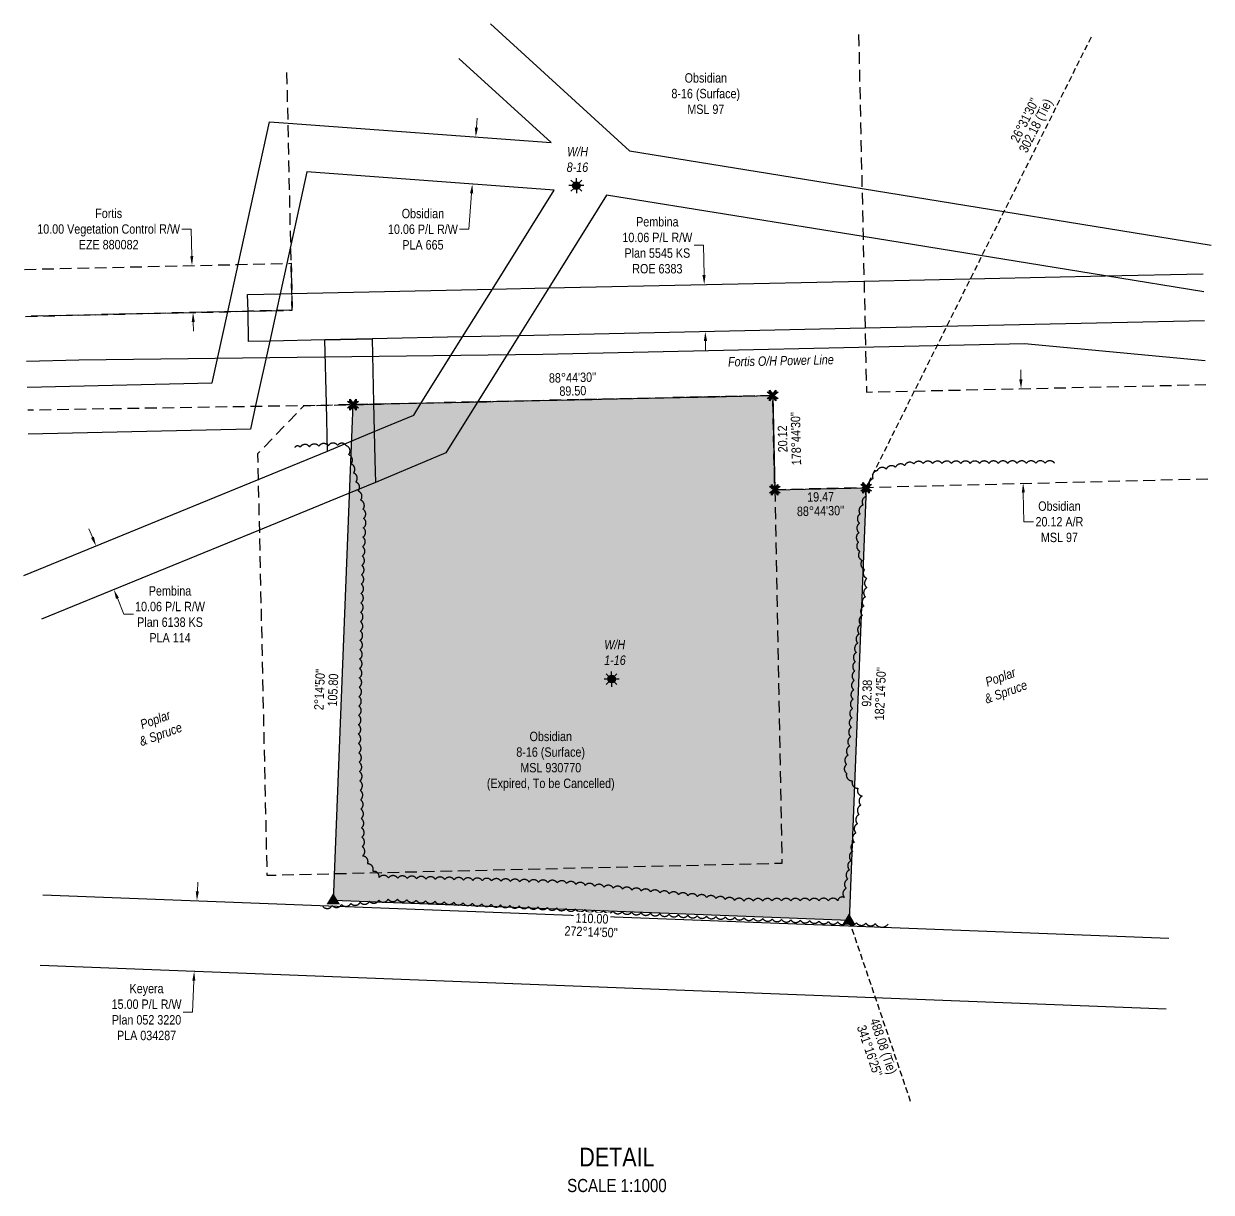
# Model space of a CAD drawing. Extents: x 603243 to 609797, y 5888167 to 5892524.
# Drawn here: x 605065 to 606330, y 5888167 to 5889413 of the extents above; entities that cross this region are included whole.
import ezdxf
from ezdxf.enums import TextEntityAlignment as Align

# ---------------------------------------------------------------- set-up
doc = ezdxf.new("R2010")
doc.units = 0
doc.header["$LTSCALE"] = 5
doc.header["$PDSIZE"] = 0.5
for name, pattern in [('0', [1, 1, 0]), ('foc-ACCESSROAD', [3.75, 2.5, -1.25]), ('foc-FLOWLINE', [3.75, 2.5, -1.25]), ('foc-TIELINE', [1.875, 1.25, -0.625])]:
    doc.linetypes.add(name, pattern=pattern)
doc.layers.get('Defpoints').update_dxf_attribs({"color": 9})
for name, color, linetype in [('AS-POWER', 104, 'foc-POWER'), ('C-RW', 13, 'Continuous'), ('C-WS', 13, 'foc-ACCESSROAD'), ('C-WS-S', 8, 'Continuous'), ('DETAIL-T', 7, 'Continuous'), ('F-EZE', 190, 'foc-FLOWLINE'), ('F-RW', 190, 'Continuous'), ('L-BD', 7, 'Continuous'), ('L-BD1', 253, 'Continuous'), ('L-MON', 1, 'Continuous'), ('L-TIE', 7, 'foc-TIELINE'), ('P-PROPOSED', 10, 'Continuous'), ('P-PROPOSED-H', 21, 'Continuous'), ('T-BUSH', 110, '0'), ('T-BUSH-T', 110, 'Continuous')]:
    doc.layers.add(name, color=color, linetype=linetype)
for name, color, linetype, lineweight in [('C-AR-T', 13, 'Continuous', 9), ('C-RW-T', 13, 'Continuous', 9), ('C-WS-T', 13, 'Continuous', 9), ('F-EZE-T', 190, 'Continuous', 9), ('F-RW-T', 190, 'Continuous', 9)]:
    doc.layers.add(name, color=color, linetype=linetype, lineweight=lineweight)
doc.styles.add('175L', font='ARIALN.TTF', dxfattribs={"height": 20})
doc.styles.add('80CG', font='ARIALN.TTF', dxfattribs={"height": 10})
doc.styles.add('80L', font='ARIALN.TTF', dxfattribs={"height": 10})
doc.styles.add('80LS', font='ARIALNI.TTF', dxfattribs={"height": 10})
doc.styles.add('foc-LtypeFont', font='ARIALN.TTF', dxfattribs={"height": 7.35})
doc.linetypes.add('foc-POWER', pattern='A,6,-1,["P",foc-LtypeFont,S=0.2,R=0,X=-0.625,Y=-0.75],-1.24,4', length=12.24)
doc.dimstyles.new('Compass 5 000', dxfattribs={"dimscale": 5, "dimtxt": 9, "dimasz": 2, "dimexe": 0.2, "dimexo": 0.0625, "dimgap": 0.5, "dimtad": 0, "dimtih": 1, "dimtoh": 1, "dimzin": 0, "dimdsep": 46, "dimtxsty": '80CG', "dimcen": 0.1, "dimse1": 1, "dimse2": 1, "dimclrd": 256, "dimclrt": 256, "dimaunit": 1, "dimadec": 4, "dimazin": 0, "dimtfac": 0.06, "dimtofl": 0, "dimtmove": 0, "dimatfit": 1, "dimfxl": 0.2, "dimtolj": 1, "dimtzin": 0, "dimlwd": -1, "dimarcsym": 0})

# ---------------------------------------------------------------- blocks, each defined once
blk = doc.blocks.new('GAS')
h = blk.add_hatch(color=255)
h.dxf.hatch_style = 1
edge = h.paths.add_edge_path()
edge.add_arc((0, 0), 0.9, 0, 360)
for p, q in [((-0.81, 0), (-1.62, 0)), ((-0.57, 0.57), (-1.14, 1.14)), ((0, 0.81), (0, 1.62)), ((0.57, 0.57), (1.14, 1.14)), ((1.62, 0), (0.81, 0)), ((-0.57, -0.57), (-1.14, -1.14)), ((0, -0.81), (0, -1.62)), ((1.14, -1.14), (0.57, -0.57))]:
    blk.add_line(p, q)
blk.add_circle((0, 0), 0.8)
blk = doc.blocks.new('STRIA')
blk.add_hatch(color=255).paths.add_polyline_path([(-0.04, 1.52), (-1.47, -0.87), (1.39, -0.87)])
blk = doc.blocks.new('STRIAA')
blk.add_blockref('STRIA', (0, 0))
blk = doc.blocks.new('STRIB')
at = {"color": 1}
blk.add_solid([(-1.12, -0.67), (-0.04, 1.13), (1.04, -0.67)], dxfattribs=at)
blk = doc.blocks.new('STRIBB')
blk.add_blockref('STRIB', (0, 0))
blk = doc.blocks.new('STRICC')
for name in ['STRIAA', 'STRIBB']:
    blk.add_blockref(name, (0, 0))
blk = doc.blocks.new('fdspike')
blk.add_blockref('STRICC', (0, 0))
blk = doc.blocks.new('*D51')
at = {"layer": 'Defpoints', "color": 0, "transparency": 16777216}
for p in [(605244.7, 5888478.2), (605241.8, 5888403), (605246.3, 5888402.8)]:
    blk.add_point(p, dxfattribs=at)
at = {"layer": 'F-RW-T', "transparency": 16777216}
for p, q in [((605249.7, 5888488), (605250.1, 5888498)), ((605246, 5888392.8), (605244.7, 5888359.4)), ((605244.7, 5888359.4), (605234.7, 5888359.4))]:
    blk.add_line(p, q, dxfattribs=at)
for points in [[(605248, 5888488), (605251.3, 5888487.9), (605249.3, 5888478)], [(605244.3, 5888392.9), (605247.6, 5888392.7), (605246.3, 5888402.8)]]:
    blk.add_solid(points, dxfattribs=at)
at = {"layer": 'F-RW-T', "transparency": 16777216, "insert": (605195.6, 5888359.4), "char_height": 10, "attachment_point": 5, "style": '80CG'}
blk.add_mtext('\\A1;Keyera\\P15.00 P/L R/W\\PPlan 052 3220\\PPLA 034287', dxfattribs=at)
blk = doc.blocks.new('*D52')
at = {"layer": 'C-AR-T', "transparency": 16777216}
for p, q in [((606127.3, 5889033.8), (606127.1, 5889043.8)), ((606129.9, 5888913.2), (606130.6, 5888881.9)), ((606130.6, 5888881.9), (606140.6, 5888881.9))]:
    blk.add_line(p, q, dxfattribs=at)
for points in [[(606129, 5889033.8), (606125.6, 5889033.8), (606127.5, 5889023.8)], [(606131.6, 5888913.2), (606128.3, 5888913.1), (606129.7, 5888923.2)]]:
    blk.add_solid(points, dxfattribs=at)
at = {"layer": 'Defpoints', "color": 0, "transparency": 16777216}
for p in [(606309.2, 5889027.8), (606129.7, 5888923.2), (606311.5, 5888927.1)]:
    blk.add_point(p, dxfattribs=at)
at = {"layer": 'C-AR-T', "transparency": 16777216, "insert": (606168.4, 5888881.9), "char_height": 10, "attachment_point": 5, "style": '80CG'}
blk.add_mtext('\\A1;Obsidian\\P20.12 A/R\\PMSL 97', dxfattribs=at)
blk = doc.blocks.new('*D54')
at = {"layer": 'C-RW-T', "transparency": 16777216}
for p, q in [((605547.1, 5889302), (605547.8, 5889312)), ((605542, 5889231.9), (605539.2, 5889193.7)), ((605539.2, 5889193.7), (605529.2, 5889193.7))]:
    blk.add_line(p, q, dxfattribs=at)
for points in [[(605545.4, 5889302.2), (605548.8, 5889301.9), (605546.4, 5889292.1)], [(605540.3, 5889232), (605543.7, 5889231.8), (605542.7, 5889241.9)]]:
    blk.add_solid(points, dxfattribs=at)
at = {"layer": 'Defpoints', "color": 0, "transparency": 16777216}
for p in [(605494.1, 5889295.9), (605490.4, 5889245.7), (605542.7, 5889241.9)]:
    blk.add_point(p, dxfattribs=at)
at = {"layer": 'C-RW-T', "transparency": 16777216, "insert": (605490.1, 5889193.7), "char_height": 10, "attachment_point": 5, "style": '80CG'}
blk.add_mtext('\\A1;Obsidian\\P10.06 P/L R/W\\PPLA 665', dxfattribs=at)
blk = doc.blocks.new('*D55')
at = {"layer": 'Defpoints', "color": 0, "transparency": 16777216}
for p in [(605778, 5889134.6), (605789.9, 5889134.8), (605779.1, 5889084.3)]:
    blk.add_point(p, dxfattribs=at)
at = {"layer": 'F-RW-T', "transparency": 16777216}
for p, q in [((605789, 5889176.6), (605779, 5889176.6)), ((605789.7, 5889144.8), (605789, 5889176.6)), ((605791.2, 5889074.5), (605791.4, 5889064.5))]:
    blk.add_line(p, q, dxfattribs=at)
for points in [[(605791.3, 5889144.9), (605788, 5889144.8), (605789.9, 5889134.8)], [(605792.9, 5889074.6), (605789.5, 5889074.5), (605791, 5889084.5)]]:
    blk.add_solid(points, dxfattribs=at)
at = {"layer": 'F-RW-T', "transparency": 16777216, "insert": (605739.9, 5889176.6), "char_height": 10, "attachment_point": 5, "style": '80CG'}
blk.add_mtext('\\A1;Pembina\\P10.06 P/L R/W\\PPlan 5545 KS\\PROE 6383', dxfattribs=at)
blk = doc.blocks.new('*D56')
at = {"layer": 'Defpoints', "color": 0, "transparency": 16777216}
for p in [(605170.8, 5889153.4), (605244, 5889155), (605171.9, 5889103.3)]:
    blk.add_point(p, dxfattribs=at)
at = {"layer": 'F-EZE-T', "transparency": 16777216}
for p, q in [((605243.1, 5889193.9), (605233.1, 5889193.9)), ((605243.7, 5889165), (605243.1, 5889193.9)), ((605245.3, 5889095), (605245.6, 5889085))]:
    blk.add_line(p, q, dxfattribs=at)
for points in [[(605245.4, 5889165.1), (605242.1, 5889165), (605244, 5889155)], [(605247, 5889095), (605243.7, 5889094.9), (605245.1, 5889105)]]:
    blk.add_solid(points, dxfattribs=at)
at = {"layer": 'F-EZE-T', "transparency": 16777216, "insert": (605155.2, 5889193.9), "char_height": 10, "attachment_point": 5, "style": '80CG'}
blk.add_mtext('\\A1;Fortis\\P10.00 Vegetation Control R/W\\PEZE 880082', dxfattribs=at)
blk = doc.blocks.new('*D57')
at = {"layer": 'Defpoints', "color": 0, "transparency": 16777216}
for p in [(605218.1, 5888887.5), (605141.7, 5888856.1), (605237.2, 5888841)]:
    blk.add_point(p, dxfattribs=at)
at = {"layer": 'F-RW-T', "transparency": 16777216}
for p, q in [((605137.9, 5888865.4), (605134.1, 5888874.6)), ((605164.6, 5888800.4), (605171.5, 5888783.3)), ((605171.5, 5888783.3), (605181.5, 5888783.3))]:
    blk.add_line(p, q, dxfattribs=at)
for points in [[(605139.5, 5888866), (605136.4, 5888864.8), (605141.7, 5888856.1)], [(605166.1, 5888801), (605163, 5888799.8), (605160.8, 5888809.6)]]:
    blk.add_solid(points, dxfattribs=at)
at = {"layer": 'F-RW-T', "transparency": 16777216, "insert": (605220.6, 5888783.3), "char_height": 10, "attachment_point": 5, "style": '80CG'}
blk.add_mtext('\\A1;Pembina\\P10.06 P/L R/W\\PPlan 6138 KS\\PPLA 114', dxfattribs=at)
blk = doc.blocks.new('TEMP')
h = blk.add_hatch(color=255)
h.dxf.hatch_style = 1
h.paths.add_polyline_path([(0, 0.25), (-0.67, 1.15), (-0.67, 0.67), (-1.15, 0.67), (-0.25, 0), (-1.15, -0.67), (-0.67, -0.67), (-0.67, -1.15), (0, -0.25), (0.67, -1.15), (0.67, -0.67), (1.15, -0.67), (0.25, 0), (1.15, 0.67), (0.67, 0.67), (0.67, 1.15)])
h.paths.add_polyline_path([(0.57, 0.85), (0.57, 0.57), (0.85, 0.57), (0.08, 0), (0.85, -0.57), (0.57, -0.57), (0.57, -0.85), (0, -0.08), (-0.57, -0.85), (-0.57, -0.57), (-0.85, -0.57), (-0.08, 0), (-0.85, 0.57), (-0.57, 0.57), (-0.57, 0.85), (0, 0.08)], flags=16)
h = blk.add_hatch(color=1)
h.dxf.hatch_style = 1
h.paths.add_polyline_path([(0, 0.08), (-0.57, 0.85), (-0.57, 0.57), (-0.85, 0.57), (-0.08, 0), (-0.85, -0.57), (-0.57, -0.57), (-0.57, -0.85), (0, -0.08), (0.57, -0.85), (0.57, -0.57), (0.85, -0.57), (0.08, 0), (0.85, 0.57), (0.57, 0.57), (0.57, 0.85)])
at = {"color": 1}
for p, q in [((-0.08, 0), (0.08, 0)), ((0, 0.08), (0, -0.08))]:
    blk.add_line(p, q, dxfattribs=at)
at = {"color": 255, "flags": 128}
blk.add_lwpolyline([(-0.25, 0), (-1.15, 0.67), (-0.67, 0.67), (-0.67, 1.15), (0, 0.25), (0.67, 1.15), (0.67, 0.67), (1.15, 0.67), (0.25, 0), (1.15, -0.67), (0.67, -0.67), (0.67, -1.15), (0, -0.25), (-0.67, -1.15), (-0.67, -0.67), (-1.15, -0.67)], close=True, dxfattribs=at)
at = {"color": 1, "flags": 128}
blk.add_lwpolyline([(-0.08, 0), (-0.85, 0.57), (-0.57, 0.57), (-0.57, 0.85), (0, 0.08), (0.57, 0.85), (0.57, 0.57), (0.85, 0.57), (0.08, 0), (0.85, -0.57), (0.57, -0.57), (0.57, -0.85), (0, -0.08), (-0.57, -0.85), (-0.57, -0.57), (-0.85, -0.57)], close=True, dxfattribs=at)

msp = doc.modelspace()

# ---------------------------------------------------------------- hatches: boundary and pattern name
at = {"layer": 'P-PROPOSED-H'}
h = msp.add_hatch(color=256, dxfattribs=at)
h.dxf.hatch_style = 1
h.paths.add_polyline_path([(605962.357, 5888918.23), (605944.252, 5888456.871), (605394.893, 5888478.429), (605412.531, 5888927.904), (605415.627, 5889006.79), (605862.849, 5889016.613), (605865.057, 5888916.092)])

# ---------------------------------------------------------------- linework, layer by layer
at = {"layer": 'AS-POWER', "transparency": 33554687, "flags": 128}
msp.add_lwpolyline([(605067.812, 5889053.284), (605123.566, 5889054.688), (605617.85, 5889060.406), (606131.17, 5889071.906), (606323.752, 5889053.933)], dxfattribs=at)
at = {"layer": 'C-RW', "flags": 128}
for points in [[(605562.075, 5889412.729), (605710.066, 5889277.126), (605958.012, 5889237.014), (606330.192, 5889176.807)], [(605068.446, 5889025.484), (605265.508, 5889029.973), (605282.162, 5889105.843), (605293.206, 5889156.151), (605326.557, 5889308.101), (605346.412, 5889306.652), (605626.787, 5889286.198), (605528.281, 5889375.847)], [(605064.713, 5888824.584), (605313.663, 5888926.629), (605388.466, 5888957.294), (605438.241, 5888978.071), (605480.275, 5888995.614), (605489.114, 5889009.78), (605532.273, 5889078.932), (605564.102, 5889129.936), (605629.984, 5889235.504), (605366.373, 5889254.734), (605349.261, 5889176.781), (605344.993, 5889157.333), (605337.904, 5889125.034), (605333.95, 5889107.036), (605326.807, 5889074.482), (605311.759, 5889005.931), (605306.188, 5888980.559), (605069.593, 5888975.164)], [(606322.155, 5889127.125), (606217.328, 5889144.083), (605959.135, 5889185.85), (605685.88, 5889230.058), (605624.23, 5889131.24), (605592.407, 5889080.232), (605549.274, 5889011.099), (605514.496, 5888955.355), (605439.488, 5888923.895), (605410.667, 5888912.078), (605314.803, 5888872.784), (605083.775, 5888778.082)]]:
    msp.add_lwpolyline(points, dxfattribs=at)
at = {"layer": 'C-WS', "flags": 128}
for points in [[(605954.408, 5889401.246), (605958.012, 5889237.014), (605959.135, 5889185.85), (605960.175, 5889138.514), (605961.279, 5889088.216), (605962.772, 5889020.17), (606324.318, 5889028.122)], [(605066.727, 5889100.891), (605282.162, 5889105.843), (605303.696, 5889106.341), (605333.95, 5889107.036), (605350.786, 5889107.425), (605350.394, 5889125.309), (605349.688, 5889157.441), (605349.261, 5889176.781), (605346.412, 5889306.652), (605345.166, 5889363.462)], [(606326.525, 5888927.472), (605962.357, 5888918.23), (605865.057, 5888916.092), (605864.088, 5888960.203), (605862.849, 5889016.613), (605415.627, 5889006.79), (605363.168, 5889005.638), (605069.007, 5889000.854)]]:
    msp.add_lwpolyline(points, dxfattribs=at)
msp.add_lwpolyline([(605865.057, 5888916.092), (605872.722, 5888517.816), (605324.175, 5888504.859), (605314.297, 5888954.572), (605363.168, 5889005.638), (605862.849, 5889016.613), (605864.088, 5888960.203), (605865.057, 5888916.092)], close=True, dxfattribs=at)
at = {"layer": 'F-EZE', "flags": 128}
msp.add_lwpolyline([(605065.585, 5889150.967), (605293.206, 5889156.151), (605344.993, 5889157.333), (605349.688, 5889157.441), (605350.394, 5889125.309), (605350.788, 5889107.425), (605333.95, 5889107.036), (605303.696, 5889106.341), (605282.162, 5889105.843), (605066.727, 5889100.891)], dxfattribs=at)
at = {"layer": 'F-RW', "flags": 128}
for points in [[(606322.828, 5889096.048), (605961.279, 5889088.216), (605592.407, 5889080.232), (605532.273, 5889078.932), (605435.965, 5889076.848), (605385.739, 5889075.758), (605326.807, 5889074.482), (605304.393, 5889073.997), (605303.696, 5889106.341), (605303.312, 5889124.289), (605337.904, 5889125.034), (605350.394, 5889125.309), (605564.102, 5889129.936), (605624.23, 5889131.24), (605960.175, 5889138.514), (606217.328, 5889144.083), (606321.738, 5889146.353)], [(605064.713, 5888824.584), (605313.663, 5888926.629), (605388.466, 5888957.294), (605387.308, 5889007.549), (605385.739, 5889075.758), (605435.965, 5889076.848), (605437.536, 5889008.649), (605438.241, 5888978.071), (605438.932, 5888948.097), (605439.488, 5888923.895), (605410.667, 5888912.078), (605314.803, 5888872.784), (605083.775, 5888778.082)], [(605085.202, 5888484.293), (606285.113, 5888438.123)], [(606282.165, 5888362.436), (605082.276, 5888409.182)]]:
    msp.add_lwpolyline(points, dxfattribs=at)
at = {"layer": 'L-TIE', "flags": 128}
for points in [[(606202.049, 5889398.444), (605962.357, 5888918.23)], [(605944.252, 5888456.871), (606010.328, 5888261.949)]]:
    msp.add_lwpolyline(points, dxfattribs=at)
at = {"layer": 'P-PROPOSED', "flags": 128}
msp.add_lwpolyline([(605962.357, 5888918.23), (605944.252, 5888456.871), (605394.893, 5888478.429), (605412.531, 5888927.904), (605415.627, 5889006.79), (605862.849, 5889016.613), (605865.057, 5888916.092)], close=True, dxfattribs=at)
at = {"layer": 'T-BUSH', "flags": 128}
for points in [[(606163.251, 5888944.354, 0.52056705), (606153.255, 5888944.326, 0.52056705), (606143.259, 5888944.298, 0.52056705), (606133.263, 5888944.271, 0.52056705), (606123.267, 5888944.243, 0.52056705), (606113.271, 5888944.215, 0.52056705), (606103.275, 5888944.187, 0.52056705), (606093.279, 5888944.159, 0.52056705), (606083.283, 5888944.131, 0.52056705), (606073.287, 5888944.103, 0.52056705), (606063.291, 5888944.076, 0.52056705), (606053.295, 5888944.048, 0.52056705), (606043.299, 5888944.02, 0.52056705), (606033.303, 5888943.992, 0.52056705), (606023.307, 5888943.964, 0.52056705), (606013.334, 5888943.692, 0.52056705), (606003.511, 5888941.842, 0.52056705), (605993.687, 5888939.993, 0.52056705), (605983.864, 5888938.143, 0.52056705), (605974.041, 5888936.293, 0.52056705), (605969.851, 5888927.72, 0.52056705), (605966.31, 5888918.372, 0.52056705), (605962.768, 5888909.024, 0.52056705), (605959.227, 5888899.677, 0.52056705), (605955.943, 5888890.274, 0.52056705), (605955.384, 5888880.294, 0.52056705), (605954.826, 5888870.314, 0.52056705), (605954.268, 5888860.333, 0.52056705), (605955.674, 5888850.551, 0.52056705), (605958.215, 5888840.883, 0.52056705), (605960.755, 5888831.215, 0.52056705), (605963.295, 5888821.547, 0.52056705), (605963.206, 5888811.754, 0.52056705), (605961.6, 5888801.888, 0.52056705), (605959.993, 5888792.022, 0.52056705), (605958.387, 5888782.156, 0.52056705), (605956.78, 5888772.289, 0.52056705), (605955.174, 5888762.423, 0.52056705), (605953.567, 5888752.557, 0.52056705), (605951.961, 5888742.691, 0.52056705), (605950.987, 5888732.754, 0.52056705), (605950.375, 5888722.777, 0.52056705), (605949.763, 5888712.8, 0.52056705), (605949.151, 5888702.822, 0.52056705), (605948.54, 5888692.845, 0.52056705), (605947.928, 5888682.868, 0.52056705), (605947.316, 5888672.891, 0.52056705), (605946.704, 5888662.913, 0.52056705), (605946.092, 5888652.936, 0.52056705), (605944.935, 5888643.022, 0.52056705), (605943.232, 5888633.172, 0.52056705), (605941.529, 5888623.322, 0.52056705), (605941.593, 5888613.903, 0.52056705), (605947.637, 5888605.941, 0.52056705), (605953.681, 5888597.98, 0.52056705), (605958.34, 5888589.682, 0.52056705), (605956.622, 5888579.834, 0.52056705), (605954.904, 5888569.987, 0.52056705), (605953.187, 5888560.14, 0.52056705), (605951.469, 5888550.292, 0.52056705), (605949.752, 5888540.445, 0.52056705), (605948.034, 5888530.598, 0.52056705), (605946.316, 5888520.75, 0.52056705), (605944.599, 5888510.903, 0.52056705), (605942.881, 5888501.056, 0.52056705), (605941.163, 5888491.208, 0.52056705), (605939.446, 5888481.361, 0.52056705), (605932.15, 5888478.123, 0.52056705), (605922.154, 5888478.085, 0.52056705), (605912.158, 5888478.046, 0.52056705), (605902.162, 5888478.008, 0.52056705), (605892.166, 5888477.97, 0.52056705), (605882.17, 5888477.931, 0.52056705), (605872.174, 5888477.893, 0.52056705), (605862.178, 5888477.855, 0.52056705), (605852.182, 5888477.816, 0.52056705), (605842.186, 5888477.778, 0.52056705), (605832.19, 5888477.74, 0.52056705), (605822.23, 5888478.442, 0.52056705), (605812.284, 5888479.444, 0.52056705), (605802.339, 5888480.445, 0.52056705), (605792.393, 5888481.447, 0.52056705), (605782.447, 5888482.448, 0.52056705), (605772.502, 5888483.45, 0.52056705), (605762.556, 5888484.452, 0.52056705), (605752.61, 5888485.453, 0.52056705), (605742.664, 5888486.455, 0.52056705), (605732.719, 5888487.457, 0.52056705), (605722.773, 5888488.458, 0.52056705), (605712.827, 5888489.46, 0.52056705), (605702.881, 5888490.461, 0.52056705), (605692.936, 5888491.463, 0.52056705), (605682.99, 5888492.465, 0.52056705), (605673.044, 5888493.466, 0.52056705), (605663.099, 5888494.468, 0.52056705), (605653.153, 5888495.469, 0.52056705), (605643.207, 5888496.471, 0.52056705), (605633.239, 5888497.129, 0.52056705), (605623.247, 5888497.42, 0.52056705), (605613.256, 5888497.711, 0.52056705), (605603.264, 5888498.003, 0.52056705), (605593.272, 5888498.294, 0.52056705), (605583.28, 5888498.585, 0.52056705), (605573.288, 5888498.876, 0.52056705), (605563.297, 5888499.167, 0.52056705), (605553.305, 5888499.458, 0.52056705), (605543.313, 5888499.749, 0.52056705), (605533.321, 5888500.04, 0.52056705), (605523.329, 5888500.331, 0.52056705), (605513.338, 5888500.622, 0.52056705), (605503.346, 5888500.914, 0.52056705), (605493.354, 5888501.205, 0.52056705), (605483.362, 5888501.496, 0.52056705), (605473.37, 5888501.787, 0.52056705), (605463.379, 5888502.078, 0.52056705), (605453.387, 5888502.369, 0.52056705), (605443.395, 5888502.66, 0.52056705), (605436.829, 5888509.262, 0.52056705), (605431.143, 5888517.483, 0.52056705), (605425.738, 5888525.797, 0.52056705), (605425.375, 5888535.787, 0.52056705), (605425.012, 5888545.776, 0.52056705), (605424.649, 5888555.766, 0.52056705), (605424.285, 5888565.755, 0.52056705), (605423.922, 5888575.744, 0.52056705), (605423.559, 5888585.734, 0.52056705), (605423.195, 5888595.723, 0.52056705), (605422.832, 5888605.713, 0.52056705), (605422.469, 5888615.702, 0.52056705), (605422.105, 5888625.692, 0.52056705), (605421.742, 5888635.681, 0.52056705), (605421.379, 5888645.67, 0.52056705), (605421.166, 5888655.661, 0.52056705), (605421.363, 5888665.655, 0.52056705), (605421.559, 5888675.649, 0.52056705), (605421.756, 5888685.643, 0.52056705), (605421.953, 5888695.637, 0.52056705), (605422.15, 5888705.632, 0.52056705), (605422.347, 5888715.626, 0.52056705), (605422.544, 5888725.62, 0.52056705), (605422.741, 5888735.614, 0.52056705), (605422.938, 5888745.608, 0.52056705), (605423.135, 5888755.602, 0.52056705), (605423.332, 5888765.596, 0.52056705), (605423.529, 5888775.59, 0.52056705), (605423.726, 5888785.584, 0.52056705), (605423.923, 5888795.578, 0.52056705), (605424.12, 5888805.573, 0.52056705), (605424.317, 5888815.567, 0.52056705), (605424.56, 5888825.559, 0.52056705), (605424.968, 5888835.547, 0.52056705), (605425.375, 5888845.535, 0.52056705), (605425.783, 5888855.522, 0.52056705), (605426.19, 5888865.51, 0.52056705), (605426.598, 5888875.498, 0.52056705), (605427.006, 5888885.486, 0.52056705), (605426.221, 5888895.344, 0.52056705), (605423.687, 5888905.014, 0.52056705), (605421.153, 5888914.683, 0.52056705), (605418.619, 5888924.353, 0.52056705), (605416.085, 5888934.022, 0.52056705), (605413.551, 5888943.692, 0.52056705), (605411.017, 5888953.361, 0.52056705), (605408.483, 5888963.031, 0.52056705), (605399.185, 5888963.467, 0.52056705), (605389.202, 5888962.967, 0.52056705), (605379.218, 5888962.466, 0.52056705), (605369.235, 5888961.966, 0.52056705), (605359.251, 5888961.466, 0.52056705), (605353.608, 5888961.183, 0.52056705)], [(605383.511, 5888471.843, 0.52056705), (605393.444, 5888472.966, 0.52056705), (605403.376, 5888474.089, 0.52056705), (605413.309, 5888475.212, 0.52056705), (605423.242, 5888476.335, 0.52056705), (605433.174, 5888477.458, 0.52056705), (605443.107, 5888478.581, 0.52056705), (605453.04, 5888479.704, 0.52056705), (605463.005, 5888479.693, 0.52056705), (605472.986, 5888479.142, 0.52056705), (605482.967, 5888478.591, 0.52056705), (605492.948, 5888478.04, 0.52056705), (605502.929, 5888477.489, 0.52056705), (605512.91, 5888476.938, 0.52056705), (605522.89, 5888476.387, 0.52056705), (605532.871, 5888475.836, 0.52056705), (605542.852, 5888475.285, 0.52056705), (605552.833, 5888474.734, 0.52056705), (605562.814, 5888474.183, 0.52056705), (605572.795, 5888473.632, 0.52056705), (605582.775, 5888473.081, 0.52056705), (605592.756, 5888472.53, 0.52056705), (605602.737, 5888471.979, 0.52056705), (605612.718, 5888471.428, 0.52056705), (605622.699, 5888470.877, 0.52056705), (605632.68, 5888470.326, 0.52056705), (605642.66, 5888469.775, 0.52056705), (605652.641, 5888469.224, 0.52056705), (605662.622, 5888468.674, 0.52056705), (605672.603, 5888468.123, 0.52056705), (605682.584, 5888467.572, 0.52056705), (605692.565, 5888467.021, 0.52056705), (605702.545, 5888466.47, 0.52056705), (605712.526, 5888465.919, 0.52056705), (605722.507, 5888465.368, 0.52056705), (605732.488, 5888464.817, 0.52056705), (605742.469, 5888464.266, 0.52056705), (605752.45, 5888463.715, 0.52056705), (605762.43, 5888463.164, 0.52056705), (605772.411, 5888462.613, 0.52056705), (605782.395, 5888462.112, 0.52056705), (605792.381, 5888461.67, 0.52056705), (605802.367, 5888461.228, 0.52056705), (605812.353, 5888460.786, 0.52056705), (605822.34, 5888460.344, 0.52056705), (605832.326, 5888459.902, 0.52056705), (605842.312, 5888459.46, 0.52056705), (605852.298, 5888459.018, 0.52056705), (605862.285, 5888458.576, 0.52056705), (605872.271, 5888458.135, 0.52056705), (605882.257, 5888457.693, 0.52056705), (605892.243, 5888457.251, 0.52056705), (605902.23, 5888456.809, 0.52056705), (605912.216, 5888456.367, 0.52056705), (605922.202, 5888455.925, 0.52056705), (605932.188, 5888455.483, 0.52056705), (605942.175, 5888455.041, 0.52056705), (605952.161, 5888454.599, 0.52056705), (605962.147, 5888454.157, 0.52056705), (605972.134, 5888453.716, 0.52056705), (605985.73, 5888453.114, 0.52056705)]]:
    msp.add_lwpolyline(points, format="xyb", dxfattribs=at)

# ---------------------------------------------------------------- block references
at = {"layer": 'C-WS-S'}
for p, xscale, yscale, zscale in [((605653.594, 5889240.162), 4.998016299999984, 4.998016299999984, 4.998016299999984), ((605691.183, 5888714.283), 4.999999999999982, 4.999999999999982, 4.999999999999982)]:
    msp.add_blockref('GAS', p, dxfattribs=dict(at, xscale=xscale, yscale=yscale, zscale=zscale))
at = {"layer": 'L-MON'}
for name, p, xscale, yscale, zscale in [('TEMP', (605862.849, 5889016.613), 4.998016299999998, 4.998016299999998, 4.998016299999998), ('TEMP', (605415.627, 5889006.79), 4.998016299999998, 4.998016299999998, 4.998016299999998), ('TEMP', (605865.057, 5888916.092), 4.998016299999993, 4.998016299999993, 4.998016299999993), ('TEMP', (605962.357, 5888918.23), 5, 5, 5), ('fdspike', (605394.703, 5888478.623), 4.999999999999982, 4.999999999999982, 4.999999999999982), ('fdspike', (605944.252, 5888456.871), 4.998016299999994, 4.998016299999994, 4.998016299999994)]:
    msp.add_blockref(name, p, dxfattribs=dict(at, xscale=xscale, yscale=yscale, zscale=zscale))

# ---------------------------------------------------------------- texts
at = {"layer": 'AS-POWER', "transparency": 33554687, "insert": (605814.8, 5889057.372), "char_height": 10, "attachment_point": 1, "rotation": 1.256673, "style": '175L'}
msp.add_mtext_dynamic_manual_height_columns('\\pi0.32626;{\\fArial Narrow|b0|i1|c0|p34;Fortis O/H Power Line}', width=112.50109, gutter_width=100, heights=[0], dxfattribs=at)
at = {"layer": 'C-WS-T', "char_height": 9.99592, "attachment_point": 1, "style": '175L'}
for s, width, insert in [('\\pi14.38928;Obsidian\\P\\pi0.2784;8-16 (Surface)\\P\\pi17.26328;MSL 97', 72.59424, (605754.613, 5889359.982)), ('\\pi0.98411;{\\fArial Narrow|b0|i1|c0|p34;W/H\\P\\pi0.47614;8-16}', 23.16012, (605642.821, 5889281.483)), ('\\pi0.98411;{\\fArial Narrow|b0|i1|c0|p34;W/H\\P\\pi0.89888;1-16}', 23.16012, (605682.385, 5888756.114)), ('\\pi45.89757;Obsidian\\P\\pi31.78668;8-16 (Surface)\\P\\pi36.04484;MSL 930770\\P\\pi0.39431;(Expired, To be Cancelled)', 135.61081, (605557.843, 5888658.192))]:
    msp.add_mtext_dynamic_manual_height_columns(s, width=width, gutter_width=99.959, heights=[0], dxfattribs=dict(at, insert=insert))
at = {"layer": 'DETAIL-T', "color": 3, "insert": (605696.843, 5888191.129), "char_height": 19.99207, "width": 217.022, "attachment_point": 5, "style": '80CG'}
msp.add_mtext('DETAIL\\P{\\H0.7x;SCALE 1:1000}', dxfattribs=at)
at = {"layer": 'L-BD', "style": '80L'}
for s, height, rotation, p in [("26°31'30''", 9.996, 63.4746, (606131.346, 5889309.952)), ('302.18 (Tie)', 9.99603, 63.4746, (606144.091, 5889303.591)), ('488.08 (Tie)', 9.99603, 288.724, (605979.722, 5888322.68)), ("341°16'25''", 9.99603, 288.724, (605966.231, 5888318.108))]:
    msp.add_text(s, height=height, rotation=rotation, dxfattribs=at).set_placement(p, align=Align.MIDDLE)
at = {"layer": 'L-BD1', "style": '80L'}
for s, height, rotation, p in [("88°44'30''", 9.996, 1.2583, (605649.556, 5889035.675)), ('89.50', 9.996, 1.2583, (605649.868, 5889021.434)), ("178°44'30''", 9.99603, 91.2583, (605887.606, 5888970.606)), ('20.12', 9.996, 91.2583, (605873.365, 5888970.293)), ("2°14'50''", 9.996, 87.7528, (605379.953, 5888703.156)), ('105.80', 9.996, 87.7528, (605394.187, 5888702.597)), ("182°14'50''", 9.99603, 87.7528, (605977.499, 5888698.651)), ('92.38', 9.996, 87.7528, (605963.266, 5888699.21)), ("272°14'50''", 9.99603, 357.7626, (605669.351, 5888444.907))]:
    msp.add_text(s, height=height, rotation=rotation, dxfattribs=at).set_placement(p, align=Align.MIDDLE)
at = {"layer": 'L-BD1', "insert": (605887.949, 5888912.954), "char_height": 9.99603, "width": 49.91648, "attachment_point": 1, "rotation": 1.2565, "line_spacing_factor": 0.9, "style": '80L'}
msp.add_mtext("\\pi11.51542;19.47\\P\\pi0.2784;88°44'30''", dxfattribs=at)
at = {"layer": 'T-BUSH-T', "char_height": 9.996, "width": 46.9163, "attachment_point": 2, "rotation": 20, "style": '80LS'}
for insert in [(606103.86, 5888721.048), (605203.195, 5888675.807)]:
    msp.add_mtext('Poplar\\P& Spruce', dxfattribs=dict(at, insert=insert))

# ---------------------------------------------------------------- dimensions: what is measured, and where the dimension line sits
at = {"layer": 'C-AR-T'}
dim = msp.add_linear_dim(base=(606129.725, 5888923.156), p1=(606309.248, 5889027.791), p2=(606311.455, 5888927.142), angle=271.256456, text='Obsidian\\P20.12 A/R\\PMSL 97', dimstyle='Compass 5 000', dxfattribs=at)
dim.commit()
dim.dimension.update_dxf_attribs({"geometry": '*D52', "text_midpoint": (606168.364, 5888881.925), "dimtype": 161})
at = {"layer": 'C-RW-T'}
dim = msp.add_linear_dim(base=(605542.721, 5889241.87), p1=(605494.085, 5889295.879), p2=(605490.423, 5889245.685), angle=265.827934, text='Obsidian\\P10.06 P/L R/W\\PPLA 665', dimstyle='Compass 5 000', dxfattribs=at)
dim.commit()
dim.dimension.update_dxf_attribs({"geometry": '*D54', "text_midpoint": (605490.123, 5889193.726), "dimtype": 161})
at = {"layer": 'F-EZE-T'}
dim = msp.add_linear_dim(base=(605243.97, 5889155.03), p1=(605171.949, 5889103.31), p2=(605170.809, 5889153.363), angle=91.304652, text='Fortis\\P10.00 Vegetation Control R/W\\PEZE 880082', dimstyle='Compass 5 000', dxfattribs=at)
dim.commit()
dim.dimension.update_dxf_attribs({"geometry": '*D56', "text_midpoint": (605155.152, 5889193.85), "dimtype": 161})
at = {"layer": 'F-RW-T'}
for base, p1, p2, angle, text, picture, middle in [((605789.897, 5889134.827), (605779.076, 5889084.272), (605777.987, 5889134.569), 91.240527, 'Pembina\\P10.06 P/L R/W\\PPlan 5545 KS\\PROE 6383', '*D55', (605739.906, 5889176.638)), ((605141.707, 5888856.143), (605237.209, 5888840.977), (605218.148, 5888887.477), 112.288984, 'Pembina\\P10.06 P/L R/W\\PPlan 6138 KS\\PPLA 114', '*D57', (605220.631, 5888783.349)), ((605246.343, 5888402.79), (605244.721, 5888478.155), (605241.792, 5888402.967), 267.768959, 'Keyera\\P15.00 P/L R/W\\PPlan 052 3220\\PPLA 034287', '*D51', (605195.566, 5888359.381))]:
    dim = msp.add_linear_dim(base=base, p1=p1, p2=p2, angle=angle, text=text, dimstyle='Compass 5 000', dxfattribs=at)
    dim.commit()
    dim.dimension.update_dxf_attribs({"geometry": picture, "text_midpoint": middle, "dimtype": 161})

# ---------------------------------------------------------------- next in the draw order: texts
at = {"layer": 'L-BD1', "insert": (605670.445, 5888464.186), "char_height": 9.996, "width": 36.00253, "attachment_point": 2, "rotation": 357.7626, "style": '80L', "bg_fill": 3, "box_fill_scale": 1.15, "bg_fill_color": 256, "bg_fill_true_color": 256, "bg_fill_transparency": 0}
msp.add_mtext('110.00', dxfattribs=at)

doc.saveas('drawing.dxf')
